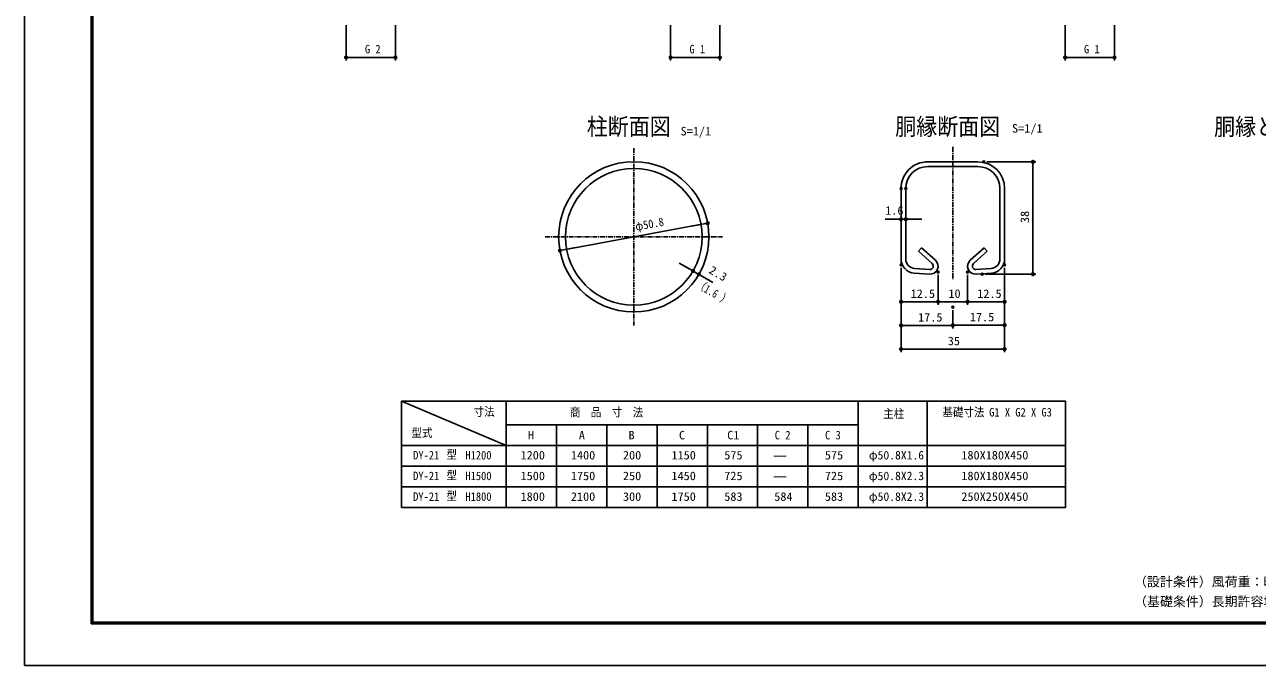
# Model space of a CAD drawing. Units: millimetres, scale not verified. Extents: x -5011 to 5012, y -3543 to 3544.
# Drawn here: x -5011 to 1237, y -3543 to -293 of the extents above; entities that cross this region are included whole.
import ezdxf
from ezdxf.enums import TextEntityAlignment as Align

# ---------------------------------------------------------------- set-up
doc = ezdxf.new("R2010")
doc.units = ezdxf.units.MM
doc.header["$LTSCALE"] = 20
doc.header["$PDMODE"] = 32
doc.header["$PDSIZE"] = 10
doc.linetypes.add('USER2', pattern=[2, 1.25, -0.25, 0.25, -0.25])
for name, color, linetype, lineweight in [('0-0_5寸法', 1, 'Continuous', 25), ('0-4_6文字', 1, 'Continuous', 25), ('0-5_9断面', 7, 'Continuous', 25), ('0-A_0', 7, 'Continuous', 25), ('1-0_D-TTL-TXT', 2, 'Continuous', 25)]:
    doc.layers.add(name, color=color, linetype=linetype, lineweight=lineweight)
doc.layers.add('0-1_DEFPOINTS', color=7, linetype='Continuous')
doc.styles.add('ＭＳ ゴシック', font='')
doc.styles.get('ＭＳ ゴシック').set_extended_font_data('MS Gothic')

# ---------------------------------------------------------------- blocks, each defined once
blk = doc.blocks.new('M1')
at = {"layer": '0-0_5寸法'}
blk.add_line((-7, 0), (-54.01, 0), dxfattribs=at)
for points in [[(7, 0), (-7, 0), (-6.94, 0.88)], [(0, 0), (-6.94, -0.88), (-7, 0)], [(0, 0), (-7, 0), (7, 0)], [(6.94, 0.88), (-6.94, 0.88), (-6.78, 1.74)], [(7, 0), (-6.94, 0.88), (6.94, 0.88)], [(0, 0), (-6.78, -1.74), (-6.94, -0.88)], [(6.51, 2.58), (-6.78, 1.74), (-6.51, 2.58)], [(6.78, 1.74), (-6.78, 1.74), (6.51, 2.58)], [(6.94, 0.88), (-6.78, 1.74), (6.78, 1.74)], [(0, 0), (-6.51, -2.58), (-6.78, -1.74)], [(6.51, 2.58), (-6.51, 2.58), (-6.13, 3.37)], [(0, 0), (-6.13, -3.37), (-6.51, -2.58)], [(6.13, 3.37), (-6.13, 3.37), (-5.66, 4.11)], [(6.51, 2.58), (-6.13, 3.37), (6.13, 3.37)], [(0, 0), (-5.66, -4.11), (-6.13, -3.37)], [(5.66, 4.11), (-5.66, 4.11), (-5.1, 4.79)], [(6.13, 3.37), (-5.66, 4.11), (5.66, 4.11)], [(0, 0), (-5.1, -4.79), (-5.66, -4.11)], [(5.1, 4.79), (-5.1, 4.79), (-4.46, 5.39)], [(5.66, 4.11), (-5.1, 4.79), (5.1, 4.79)], [(0, 0), (-4.46, -5.39), (-5.1, -4.79)], [(3.75, 5.91), (-4.46, 5.39), (-3.75, 5.91)], [(4.46, 5.39), (-4.46, 5.39), (3.75, 5.91)], [(5.1, 4.79), (-4.46, 5.39), (4.46, 5.39)], [(0, 0), (-3.75, -5.91), (-4.46, -5.39)], [(3.75, 5.91), (-3.75, 5.91), (-2.98, 6.33)], [(0, 0), (-2.98, -6.33), (-3.75, -5.91)], [(2.98, 6.33), (-2.98, 6.33), (-2.16, 6.66)], [(3.75, 5.91), (-2.98, 6.33), (2.98, 6.33)], [(0, 0), (-2.16, -6.66), (-2.98, -6.33)], [(2.16, 6.66), (-2.16, 6.66), (-1.31, 6.88)], [(2.98, 6.33), (-2.16, 6.66), (2.16, 6.66)], [(0, 0), (-1.31, -6.88), (-2.16, -6.66)], [(1.31, 6.88), (-1.31, 6.88), (-0.44, 6.99)], [(2.16, 6.66), (-1.31, 6.88), (1.31, 6.88)], [(0, 0), (-0.44, -6.99), (-1.31, -6.88)], [(1.31, 6.88), (-0.44, 6.99), (0.44, 6.99)], [(0, 0), (0.44, -6.99), (-0.44, -6.99)], [(6.94, -0.88), (0, 0), (7, 0)], [(6.78, -1.74), (0, 0), (6.94, -0.88)], [(6.51, -2.58), (0, 0), (6.78, -1.74)], [(6.13, -3.37), (0, 0), (6.51, -2.58)], [(5.66, -4.11), (0, 0), (6.13, -3.37)], [(5.1, -4.79), (0, 0), (5.66, -4.11)], [(4.46, -5.39), (0, 0), (5.1, -4.79)], [(3.75, -5.91), (0, 0), (4.46, -5.39)], [(2.98, -6.33), (0, 0), (3.75, -5.91)], [(2.16, -6.66), (0, 0), (2.98, -6.33)], [(1.31, -6.88), (0, 0), (2.16, -6.66)], [(0.44, -6.99), (0, 0), (1.31, -6.88)]]:
    blk.add_solid(points, dxfattribs=at)

msp = doc.modelspace()

# ---------------------------------------------------------------- linework, layer by layer
at = {"layer": '0-0_5寸法'}
for p, q in [((-3382.09, -295.37), (-3382.09, -474.72)), ((-3132.09, -295.37), (-3132.09, -474.72)), ((-1737.16, -295.37), (-1737.16, -474.72)), ((-1487.16, -295.37), (-1487.16, -474.72)), ((262.84, -295.37), (262.84, -474.72)), ((512.84, -295.37), (512.84, -474.72)), ((-3352.09, -459.72), (-3162.09, -459.72)), ((-1707.16, -459.72), (-1517.16, -459.72)), ((292.84, -459.72), (482.84, -459.72)), ((-133.88, -989.14), (114.75, -989.14)), ((99.75, -1019.14), (99.75, -1529.08)), ((-568.88, -1139.15), (-568.88, -1295.63)), ((-544.88, -1139.15), (-544.88, -1295.63)), ((-2268.78, -1433.33), (-1578.45, -1305.88)), ((-598.88, -1280.63), (-628.88, -1280.63)), ((-544.88, -1280.63), (-568.88, -1280.63)), ((-514.88, -1280.63), (-484.88, -1280.63)), ((-1640.43, -1533.11), (-1666.41, -1518.11)), ((-1593.66, -1560.11), (-1614.45, -1548.11)), ((-568.88, -1526.9), (-568.88, -1954.04)), ((-568.88, -1526.9), (-568.88, -1714.04)), ((-568.88, -1526.9), (-568.88, -1834.04)), ((-142.48, -1559.08), (114.75, -1559.08)), ((-43.88, -1526.9), (-43.88, -1714.04)), ((-43.88, -1526.9), (-43.88, -1832.63)), ((-43.88, -1526.9), (-43.88, -1954.04)), ((-1584.57, -1565.36), (-1523.5, -1600.62)), ((-1567.68, -1575.11), (-1541.7, -1590.11)), ((-381.38, -1563.14), (-381.38, -1714.04)), ((-381.38, -1563.14), (-381.38, -1714.04)), ((-231.38, -1563.14), (-231.38, -1714.04)), ((-231.38, -1563.14), (-231.38, -1714.04)), ((-538.88, -1699.04), (-411.38, -1699.04)), ((-351.38, -1699.04), (-261.38, -1699.04)), ((-306.38, -1741.07), (-306.38, -1832.63)), ((-306.38, -1741.07), (-306.38, -1834.04)), ((-201.38, -1699.04), (-73.88, -1699.04)), ((-538.88, -1819.04), (-336.38, -1819.04)), ((-276.38, -1817.63), (-73.88, -1817.63)), ((-538.88, -1939.04), (-73.88, -1939.04))]:
    msp.add_line(p, q, dxfattribs=at)
for points in [[(-1604.05, -1558.58), (-1593.22, -1570.6), (-1604.16, -1559.89)], [(-1604.16, -1559.89), (-1594.54, -1570.57), (-1604.1, -1561.21)], [(-1604.16, -1559.89), (-1593.22, -1570.6), (-1594.54, -1570.57)], [(-1604.1, -1561.21), (-1595.84, -1570.38), (-1603.88, -1562.51)], [(-1604.1, -1561.21), (-1594.54, -1570.57), (-1595.84, -1570.38)], [(-1603.77, -1557.29), (-1591.91, -1570.46), (-1604.05, -1558.58)], [(-1604.05, -1558.58), (-1591.91, -1570.46), (-1593.22, -1570.6)], [(-1603.34, -1556.04), (-1590.62, -1570.16), (-1603.77, -1557.29)], [(-1603.77, -1557.29), (-1590.62, -1570.16), (-1591.91, -1570.46)], [(-1602.75, -1554.86), (-1589.39, -1569.7), (-1603.34, -1556.04)], [(-1603.34, -1556.04), (-1589.39, -1569.7), (-1590.62, -1570.16)], [(-1602.02, -1553.76), (-1593.66, -1560.11), (-1602.75, -1554.86)], [(-1602.75, -1554.86), (-1588.22, -1569.09), (-1589.39, -1569.7)], [(-1593.66, -1560.11), (-1588.22, -1569.09), (-1602.75, -1554.86)], [(-1601.16, -1552.76), (-1593.66, -1560.11), (-1602.02, -1553.76)], [(-1600.18, -1551.88), (-1593.66, -1560.11), (-1601.16, -1552.76)], [(-1599.1, -1551.13), (-1584.57, -1565.36), (-1600.18, -1551.88)], [(-1600.18, -1551.88), (-1584.57, -1565.36), (-1593.66, -1560.11)], [(-1597.93, -1550.52), (-1584.57, -1565.36), (-1599.1, -1551.13)], [(-1596.69, -1550.06), (-1583.98, -1564.18), (-1597.93, -1550.52)], [(-1597.93, -1550.52), (-1583.98, -1564.18), (-1584.57, -1565.36)], [(-1595.41, -1549.76), (-1583.55, -1562.93), (-1596.69, -1550.06)], [(-1596.69, -1550.06), (-1583.55, -1562.93), (-1583.98, -1564.18)], [(-1594.1, -1549.62), (-1583.27, -1561.64), (-1595.41, -1549.76)], [(-1595.41, -1549.76), (-1583.27, -1561.64), (-1583.55, -1562.93)], [(-1594.1, -1549.62), (-1583.16, -1560.33), (-1583.27, -1561.64)], [(-1592.78, -1549.65), (-1583.16, -1560.33), (-1594.1, -1549.62)], [(-1593.66, -1560.11), (-1587.14, -1568.34), (-1588.22, -1569.09)], [(-1593.66, -1560.11), (-1586.16, -1567.46), (-1587.14, -1568.34)], [(-1584.57, -1565.36), (-1586.16, -1567.46), (-1593.66, -1560.11)], [(-1592.78, -1549.65), (-1583.22, -1559.01), (-1583.16, -1560.33)], [(-1591.48, -1549.84), (-1583.22, -1559.01), (-1592.78, -1549.65)], [(-1591.48, -1549.84), (-1583.44, -1557.71), (-1583.22, -1559.01)], [(-1590.21, -1550.19), (-1583.44, -1557.71), (-1591.48, -1549.84)], [(-1590.21, -1550.19), (-1583.82, -1556.45), (-1583.44, -1557.71)], [(-1588.99, -1550.71), (-1583.82, -1556.45), (-1590.21, -1550.19)], [(-1588.99, -1550.71), (-1584.35, -1555.25), (-1583.82, -1556.45)], [(-1587.85, -1551.37), (-1584.35, -1555.25), (-1588.99, -1550.71)], [(-1587.85, -1551.37), (-1585.04, -1554.12), (-1584.35, -1555.25)], [(-1586.8, -1552.16), (-1585.04, -1554.12), (-1587.85, -1551.37)], [(-1586.8, -1552.16), (-1585.86, -1553.09), (-1585.04, -1554.12)], [(-1603.88, -1562.51), (-1597.11, -1570.03), (-1603.5, -1563.77)], [(-1603.88, -1562.51), (-1595.84, -1570.38), (-1597.11, -1570.03)], [(-1603.5, -1563.77), (-1598.33, -1569.52), (-1602.96, -1564.98)], [(-1603.5, -1563.77), (-1597.11, -1570.03), (-1598.33, -1569.52)], [(-1602.96, -1564.98), (-1599.47, -1568.86), (-1602.28, -1566.1)], [(-1602.96, -1564.98), (-1598.33, -1569.52), (-1599.47, -1568.86)], [(-1602.28, -1566.1), (-1600.52, -1568.06), (-1601.46, -1567.14)], [(-1602.28, -1566.1), (-1599.47, -1568.86), (-1600.52, -1568.06)], [(-1584.57, -1565.36), (-1585.3, -1566.46), (-1586.16, -1567.46)]]:
    msp.add_solid(points, dxfattribs=at)
at = {"layer": '0-1_DEFPOINTS'}
for p in [(-148.88, -989.14), (-568.88, -1124.15), (-544.88, -1124.15), (-568.88, -1280.63), (-568.88, -1511.9), (-381.38, -1548.14), (-231.38, -1548.14), (-157.48, -1559.08), (-43.88, -1511.9), (99.75, -1559.08), (-381.38, -1699.04), (-306.38, -1726.07), (-231.38, -1699.04), (-43.88, -1699.04), (-306.38, -1819.04), (-43.88, -1817.63), (-43.88, -1939.04)]:
    msp.add_point(p, dxfattribs=at)
at = {"layer": '0-4_6文字'}
for p, q in [((-2570.74, -2427.91), (-3100.74, -2202.91)), ((-2570.74, -2202.91), (-2570.74, -2742.91)), ((-785.74, -2202.91), (-785.74, -2742.91)), ((-435.74, -2202.91), (-435.74, -2742.91)), ((-2570.74, -2322.91), (-785.74, -2322.91)), ((-2315.74, -2322.91), (-2315.74, -2742.91)), ((-2060.74, -2322.91), (-2060.74, -2742.91)), ((-1805.74, -2322.91), (-1805.74, -2742.91)), ((-1550.74, -2322.91), (-1550.74, -2742.91)), ((-1295.74, -2322.91), (-1295.74, -2742.91)), ((-1040.74, -2322.91), (-1040.74, -2742.91)), ((-3100.74, -2427.91), (264.26, -2427.91)), ((-3100.74, -2532.91), (264.26, -2532.91)), ((-3100.74, -2637.91), (264.26, -2637.91))]:
    msp.add_line(p, q, dxfattribs=at)
msp.add_lwpolyline([(-3100.74, -2742.91), (-3100.74, -2202.91), (264.26, -2202.91), (264.26, -2742.91)], close=True, dxfattribs=at)
at = {"layer": '0-5_9断面', "color": 1, "linetype": 'USER2'}
for p, q in [((-1923.61, -919.57), (-1923.61, -1819.61)), ((-306.38, -913.43), (-306.38, -1584.26)), ((-2373.6, -1369.61), (-1473.6, -1369.61))]:
    msp.add_line(p, q, dxfattribs=at)
at = {"layer": '0-5_9断面'}
for p, q in [((-433.88, -989.14), (-178.88, -989.14)), ((-433.88, -1013.15), (-178.88, -1013.15)), ((-568.88, -1124.15), (-568.88, -1481.9)), ((-544.88, -1124.15), (-544.88, -1481.9)), ((-67.88, -1124.15), (-67.88, -1481.9)), ((-43.88, -1124.15), (-43.88, -1481.9)), ((-464.64, -1424.9), (-480.7, -1442.73)), ((-394.96, -1487.64), (-464.64, -1424.9)), ((-217.8, -1487.64), (-148.11, -1424.9)), ((-148.11, -1424.9), (-132.06, -1442.73)), ((-411.02, -1505.47), (-480.7, -1442.73)), ((-201.74, -1505.47), (-132.06, -1442.73)), ((-425.28, -1559.08), (-501.9, -1553.72)), ((-423.61, -1535.14), (-500.23, -1529.78)), ((-189.15, -1535.14), (-112.53, -1529.79)), ((-187.48, -1559.08), (-110.86, -1553.72))]:
    msp.add_line(p, q, dxfattribs=at)
for radius in [381, 346.5]:
    msp.add_circle((-1923.61, -1369.61), radius, dxfattribs=at)
for centre, radius, start, end in [((-433.88, -1124.15), 135, 90, 180.00027), ((-178.88, -1124.15), 135, 0, 90), ((-433.88, -1124.15), 111, 90, 179.99992), ((-178.88, -1124.15), 111, 0, 90), ((-496.87, -1481.9), 72, 179.99992, 266.00031), ((-496.87, -1481.9), 48, 179.99992, 266.00031), ((-422.42, -1518.14), 41.04, 265.99988, 48.00021), ((-190.34, -1518.14), 41.04, 131.99995, 274.00082), ((-115.88, -1481.9), 48, 274.0003, 0.00055), ((-115.88, -1481.9), 72, 274.0003, 0.00037), ((-422.42, -1518.14), 17.04, 266.00006, 47.99994), ((-190.34, -1518.14), 17.04, 131.99997, 274.00079)]:
    msp.add_arc(centre, radius, start, end, dxfattribs=at)
at = {"layer": '0-A_0', "color": 3}
msp.add_lwpolyline([(-5011.49, 3544.02), (5012.26, 3544.02), (5012.26, -3543.48), (-5011.49, -3543.48)], close=True, dxfattribs=at)
at = {"layer": '0-A_0'}
for points in [[(-4673.99, 3333.08), (4674.76, 3333.08), (4674.76, -3332.54), (-4673.99, -3332.54)], [(-4671.88, 3330.97), (4672.65, 3330.97), (4672.65, -3330.43), (-4671.88, -3330.43)], [(-4669.77, 3328.86), (4670.54, 3328.86), (4670.54, -3328.32), (-4669.77, -3328.32)], [(-4667.66, 3326.75), (4668.43, 3326.75), (4668.43, -3326.21), (-4667.66, -3326.21)], [(-4665.56, 3324.65), (4666.32, 3324.65), (4666.32, -3324.1), (-4665.56, -3324.1)]]:
    msp.add_lwpolyline(points, close=True, dxfattribs=at)

# ---------------------------------------------------------------- block references
at = {"layer": '0-0_5寸法', "xscale": 1.5, "yscale": 1.5}
for p, rotation in [((-3382.09, -459.72), 180), ((-1737.16, -459.72), 180), ((262.84, -459.72), 180), ((99.75, -989.14), 90), ((-1548.94, -1300.44), 10.46007), ((-544.88, -1280.63), 180), ((-2298.28, -1438.78), 190.46007), ((-1623.54, -1542.86), 330), ((99.75, -1559.08), 270), ((-568.88, -1699.04), 180), ((-381.38, -1699.04), 180), ((-231.38, -1699.04), 180), ((-568.88, -1819.04), 180), ((-306.38, -1817.63), 180), ((-568.88, -1939.04), 180)]:
    msp.add_blockref('M1', p, dxfattribs=dict(at, rotation=rotation))
for p in [(-3132.09, -459.72), (-1487.16, -459.72), (512.84, -459.72), (-568.88, -1280.63), (-381.38, -1699.04), (-231.38, -1699.04), (-43.88, -1699.04), (-306.38, -1819.04), (-43.88, -1817.63), (-43.88, -1939.04)]:
    msp.add_blockref('M1', p, dxfattribs=at)

# ---------------------------------------------------------------- texts
at = {"layer": '0-0_5寸法', "color": 3, "style": 'ＭＳ ゴシック'}
for s, width, p in [('G 2', 0.9, (-3286.45, -451.9)), ('G 1', 0.9, (-1641.52, -451.9)), ('G 1', 0.9, (358.48, -451.9)), ('1.6', 1.05, (-649.19, -1270.36)), ('12.5', 1.05, (-520.13, -1692.37)), ('10', 1.05, (-328.88, -1692.37)), ('12.5', 1.05, (-182.63, -1692.37)), ('17.5', 1.05, (-482.63, -1812.37)), ('17.5', 1.05, (-220.13, -1810.96)), ('35', 1.05, (-331.88, -1932.37)), ('寸法', 0.9, (-2735.03, -2291.19)), ('商\u3000品\u3000寸\u3000法', 0.9, (-2247.68, -2294.01)), ('主柱', 0.9, (-659.34, -2301.95)), ('基礎寸法', 0.9, (-358.85, -2294.01)), ('G1 X G2 X G3', 0.9, (-122.13, -2294.01)), ('型式', 0.9, (-3050.72, -2398.46)), ('H', 1.05, (-2460.2, -2410.16)), ('A', 1.05, (-2202.2, -2410.16)), ('B', 1.05, (-1950.2, -2410.16)), ('C', 1.05, (-1694.45, -2410.16)), ('C1', 1.05, (-1449.95, -2410.16)), ('C 2', 0.9, (-1208.9, -2410.16)), ('C 3', 0.9, (-953.9, -2410.16)), ('DY-21     H1200', 0.9, (-3042.11, -2511.89)), ('型', 0.9, (-2873.1, -2508.67)), ('1200', 1.05, (-2497.62, -2511.89)), ('1400', 1.05, (-2242.62, -2511.89)), ('200', 1.05, (-1978.62, -2511.89)), ('1150', 1.05, (-1732.62, -2511.89)), ('575', 1.05, (-1465, -2511.89)), ('-', 3.8, (-1238.82, -2511.89)), ('575', 1.05, (-955, -2511.89)), ('180X180X450', 1.05, (-263.32, -2511.89)), ('DY-21     H1500', 0.9, (-3042.11, -2616.89)), ('型', 0.9, (-2873.1, -2613.67)), ('1500', 1.05, (-2497.62, -2616.89)), ('1750', 1.05, (-2242.62, -2616.89)), ('250', 1.05, (-1978.62, -2616.89)), ('1450', 1.05, (-1732.62, -2616.89)), ('725', 1.05, (-1465, -2616.89)), ('725', 1.05, (-955, -2616.89)), ('180X180X450', 1.05, (-263.32, -2616.89)), ('-', 3.8, (-1238.82, -2616.89)), ('DY-21     H1800', 0.9, (-3042.11, -2721.89)), ('型', 0.9, (-2873.1, -2718.67)), ('1800', 1.05, (-2497.62, -2721.89)), ('2100', 1.05, (-2242.62, -2721.89)), ('300', 1.05, (-1978.62, -2721.89)), ('1750', 1.05, (-1732.62, -2721.89)), ('583', 1.05, (-1465, -2721.89)), ('584', 1.05, (-1211.5, -2721.89)), ('583', 1.05, (-955, -2721.89)), ('250X250X450', 1.05, (-263.32, -2721.89))]:
    msp.add_text(s, height=43.26, dxfattribs=dict(at, width=width)).set_placement(p, align=Align.BOTTOM_LEFT)
for s, height, rotation, width, p in [('38', 43.26, 90, 1.05, (93.07, -1299.61)), ('φ50.8', 43.26, 10.46, 0.9, (-1909.83, -1352.09)), ('2.3', 43.26, 330, 1.05, (-1553.59, -1562.17)), ('（1.6 ）', 43.3, 330, 0.8, (-1620.77, -1634.26))]:
    msp.add_text(s, height=height, rotation=rotation, dxfattribs=dict(at, width=width)).set_placement(p, align=Align.BOTTOM_LEFT)
for s, p in [('φ50.8X1.6', (-732.4, -2511.89)), ('φ50.8X2.3', (-732.4, -2616.89)), ('φ50.8X2.3', (-732.4, -2721.89))]:
    msp.add_text(s, height=43.26, dxfattribs=at).set_placement(p, align=Align.BOTTOM_LEFT)
at = {"layer": '0-4_6文字', "color": 7, "style": 'ＭＳ ゴシック'}
for s, height, width, p in [('柱断面図', 86.66, 0.9, (-2161.98, -879.38)), ('S=1/1', 43.26, 1.05, (-1686.16, -868.17)), ('胴縁断面図', 86.66, 0.9, (-598.38, -879.47)), ('S=1/1', 43.26, 1.05, (-6.33, -854.13)), ('胴縁と金網取付断面図', 86.66, 0.9, (1018.29, -880.48))]:
    msp.add_text(s, height=height, dxfattribs=dict(at, width=width)).set_placement(p, align=Align.BOTTOM_LEFT)
at = {"layer": '1-0_D-TTL-TXT', "color": 7, "style": 'ＭＳ ゴシック'}
for s, p in [('（設計条件）風荷重：昭和57年改正 建築基準法・同施行令に基づく風圧力に準拠。', (612.16, -3157.71)), ('（基礎条件）長期許容地耐力98kN/㎡の場合。', (612.16, -3257.71))]:
    msp.add_text(s, height=48.11, dxfattribs=at).set_placement(p, align=Align.BOTTOM_LEFT)

doc.saveas('drawing.dxf')
